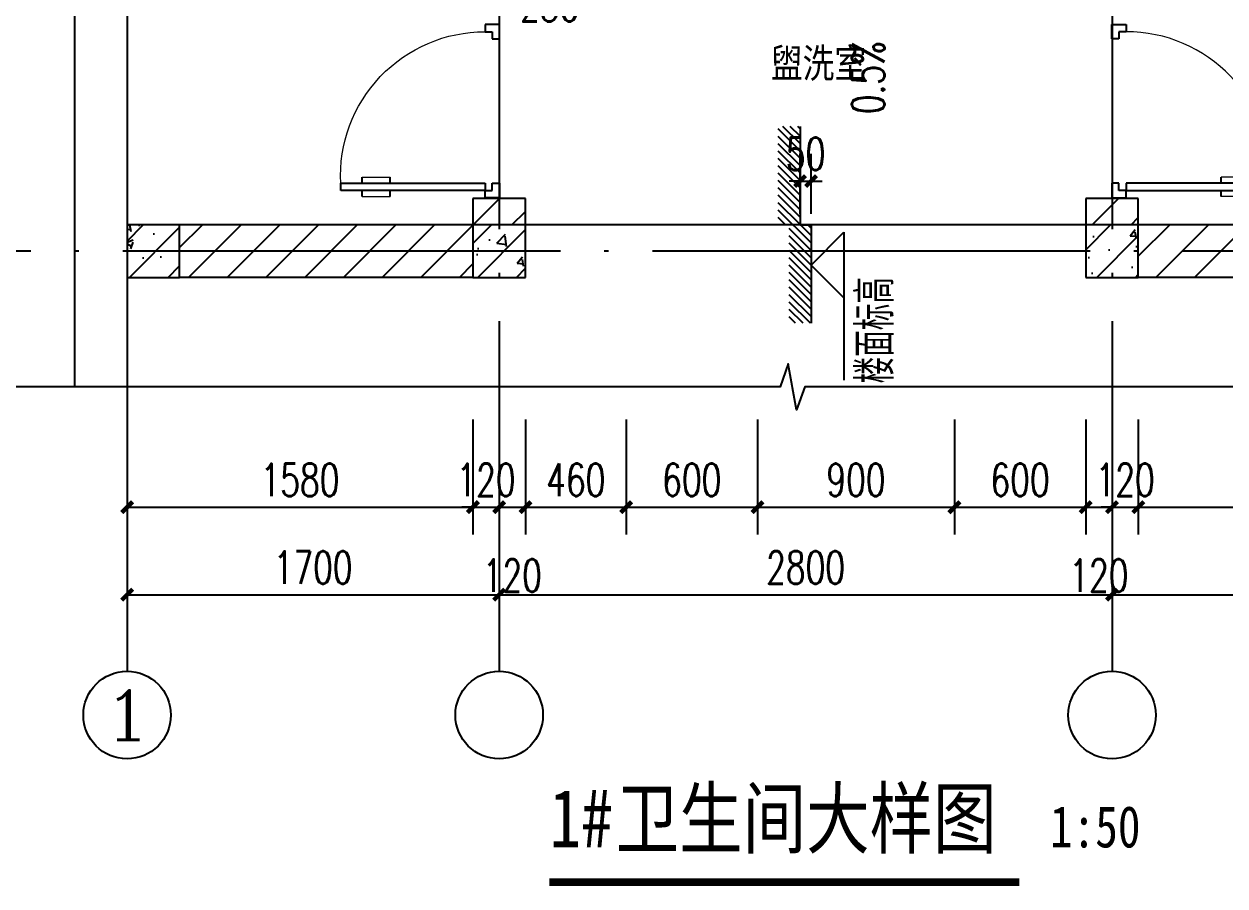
# Model space of a CAD drawing. Extents: x 14204718 to 16986381, y -1556765 to -15898.
# Drawn here: x 14931303 to 14936790, y -927865 to -923927 of the extents above; entities that cross this region are included whole.
import ezdxf
from ezdxf.enums import TextEntityAlignment as Align

# ---------------------------------------------------------------- set-up
doc = ezdxf.new("R2010")
doc.units = 0
doc.header["$LTSCALE"] = 1000
doc.header["$MEASUREMENT"] = 0
doc.linetypes.add('DOTE', pattern=[2.42, 2, -0.2, 0.02, -0.2])
for name, color, linetype in [('AXIS', 3, 'Continuous'), ('AXIS_TEXT', 7, 'Continuous'), ('COLUMN', 2, 'Continuous'), ('DIM_ELEV', 3, 'Continuous'), ('DIM_SYMB', 3, 'Continuous'), ('DOTE', 8, 'DOTE'), ('PUB_DIM', 3, 'Continuous'), ('PUB_HATCH', 8, 'Continuous'), ('PUB_TEXT', 7, 'Continuous'), ('TWT_DIM', 3, 'Continuous'), ('WALL', 9, 'Continuous'), ('WALL-PARAPET', 6, 'Continuous'), ('WINDOW', 4, 'Continuous'), ('填充', 251, 'Continuous'), ('看线', 149, 'Continuous')]:
    doc.layers.add(name, color=color, linetype=linetype)
doc.styles.add('_TCH_AXIS', font='COMPLEX', dxfattribs={"bigfont": 'GBCBIG'})
doc.styles.add('_TCH_DIM', font='SIMPLEX', dxfattribs={"bigfont": 'GBCBIG'})
doc.styles.add('_TCH_DIM_T3', font='SIMPLEX', dxfattribs={"width": 0.705882, "bigfont": 'GBCBIG'})
doc.styles.add('COMPLEX', font='COMPLEX')
doc.styles.add('YAYA', font='', dxfattribs={"width": 0.8, "height": 1})
doc.styles.get('YAYA').set_extended_font_data('SimSun')
doc.dimstyles.new('_TCH_ARCH&&50', dxfattribs={"dimtxt": 148.75, "dimasz": 50, "dimexe": 125, "dimexo": 150, "dimgap": 50, "dimtad": 1, "dimdec": 0, "dimzin": 0, "dimdsep": 46, "dimtxsty": '_TCH_DIM_T3', "dimblk": 'ARCHTICK', "dimcen": 0.09, "dimclrt": 7, "dimazin": 2, "dimtfac": 1, "dimtdec": 0, "dimtix": 1, "dimtmove": 2, "dimatfit": 3, "dimfxl": 0, "dimtolj": 1, "dimtzin": 0, "dimarcsym": 0})
doc.dimstyles.new('_TWT_ARCH&&50', dxfattribs={"dimtxt": 148.75, "dimasz": 50, "dimexe": 125, "dimexo": 150, "dimgap": 50, "dimtad": 1, "dimdec": 0, "dimzin": 0, "dimdsep": 46, "dimtxsty": '_TCH_DIM_T3', "dimblk": 'ARCHTICK', "dimcen": 0.09, "dimclrt": 7, "dimazin": 2, "dimtfac": 1, "dimtdec": 0, "dimtix": 1, "dimtmove": 2, "dimatfit": 3, "dimfxl": 0, "dimtolj": 1, "dimtzin": 0, "dimarcsym": 0})
pattern_1 = [(45, (0, 89.76), (-88.388383, 88.388383), [])]
pattern_2 = [(45, (0, 0), (-88.3883476, 88.3883476), []), (50, (0, 0), (358.6300913, -31.3760675), [37.5, -412.5]), (355, (0, 0), (-69.375667, 376.096067), [30, -330]), (100.4514, (29.9, -2.6), (289.254691, 344.719771), [31.870095, -350.571056]), (46.1842, (0, 100), (533.620524, -82.759507), [56.25, -618.75]), (96.6356, (44.47, 93.1), (467.331353, 487.058935), [47.805144, -525.8565]), (351.1842, (0, 100), (467.330973, 487.0593), [45, -495]), (21, (50, 75), (298.453526, -201.3094453), [37.5, -412.5]), (326, (50, 75), (121.657666, 362.5750225), [30, -330]), (71.4514, (74.87, 58.22), (420.111314, 161.265248), [31.870095, -350.571056]), (37.5, (0, 0), (6.0799277, 166.4469269), [0, -326, 0, -335, 0, -331.25]), (7.5, (0, 0), (131.5347687, 197.205856), [0, -191, 0, -318.5, 0, -126.25]), (327.5, (-111.5, 0), (266.9112181, -11.2774359), [0, -125, 0, -390, 0, -517.5]), (317.5, (-161.5, 0), (291.5930847, 50.052491), [0, -162.5, 0, -259, 0, -367.5])]

# ---------------------------------------------------------------- blocks, each defined once
blk = doc.blocks.new('A$C687E1119')
at = {"layer": '填充', "color": 148}
for p, q in [((100, 1778), (122, 1800)), ((100, 1710), (190, 1800)), ((100, 1643), (257, 1800)), ((100, 1576), (300, 1776)), ((100, 1508), (300, 1708)), ((100, 1441), (300, 1641)), ((100, 1374), (300, 1574)), ((100, 1306), (300, 1506)), ((100, 1239), (300, 1439)), ((100, 1172), (300, 1372)), ((100, 1104), (300, 1304)), ((100, 1037), (300, 1237)), ((100, 970), (300, 1170)), ((100, 902), (300, 1102)), ((0, 735), (300, 1035)), ((0, 870), (30, 900)), ((0, 802), (98, 900)), ((233, 900), (300, 967)), ((0, 667), (200, 867)), ((0, 600), (200, 800)), ((0, 533), (200, 733)), ((0, 465), (200, 665)), ((0, 398), (200, 598)), ((0, 331), (200, 531)), ((0, 263), (200, 463)), ((0, 196), (200, 396)), ((0, 129), (200, 329)), ((0, 61), (200, 261)), ((6, 0), (200, 194)), ((73, 0), (200, 127)), ((141, 0), (200, 59))]:
    blk.add_line(p, q, dxfattribs=at)
at = {"layer": '看线', "color": 104}
blk.add_lwpolyline([(100, 1800), (100, 900), (0, 900), (0, 0)], dxfattribs=at)
blk = doc.blocks.new('$DorLib2D$00000009')
for p, q in [((0.4129, 0.9053), (0.4129, 0.0807)), ((0.4541, 0.9053), (0.4129, 0.9053)), ((0.4541, 0.0807), (0.4541, 0.9053)), ((0.4129, 0.7822), (0.378, 0.7822)), ((0.489, 0.7822), (0.4541, 0.7822)), ((0.4129, 0.6235), (0.378, 0.6235)), ((0.489, 0.6235), (0.4541, 0.6235)), ((-0.4941, 0.0807), (-0.4529, 0.0807)), ((-0.4941, -0.0018), (-0.4941, 0.0807)), ((-0.4529, 0.0807), (-0.4529, 0.0395)), ((0.4129, 0.0807), (0.4541, 0.0807)), ((0.4953, 0.0807), (0.4541, 0.0807)), ((0.4541, 0.0807), (0.4541, 0.0395)), ((0.4953, -0.0018), (0.4953, 0.0807)), ((-0.4529, 0.0395), (-0.4117, 0.0395)), ((-0.4117, 0.0395), (-0.4117, -0.0018)), ((0.4541, 0.0395), (0.4129, 0.0395)), ((0.4129, 0.0395), (0.4129, -0.0018)), ((-0.4941, -0.0018), (-0.4941, -0.0018)), ((-0.4117, -0.0018), (-0.4941, -0.0018)), ((0.4129, -0.0018), (0.4953, -0.0018)), ((0.4953, -0.0018), (0.4953, -0.0018))]:
    blk.add_line(p, q)
at = {"lineweight": 13}
for p, q in [((0.378, 0.7822), (0.378, 0.6235)), ((0.489, 0.7822), (0.489, 0.6235))]:
    blk.add_line(p, q, dxfattribs=at)
blk.add_arc((0.3716, 0.0817), 0.8246, 87.13397, 180.07167, dxfattribs=at)
blk = doc.blocks.new('_ArchTick')
at = {"color": 0, "linetype": 'ByBlock', "const_width": 0.4}
blk.add_lwpolyline([(-0.5, -0.5), (0.5, 0.5)], dxfattribs=at)
blk = doc.blocks.new('*D366')
at = {"layer": 'AXIS', "color": 0, "lineweight": -2}
for p, q in [((14936274.3, -925734.4), (14936274.3, -926659.4)), ((14937974.3, -925734.4), (14937974.3, -926659.4)), ((14936274.3, -926534.4), (14937974.3, -926534.4))]:
    blk.add_line(p, q, dxfattribs=at)
at = {"layer": 'Defpoints', "color": 0}
for p in [(14936274.3, -925584.4), (14937974.3, -925584.4), (14937974.3, -926534.4)]:
    blk.add_point(p, dxfattribs=at)
at = {"layer": 'AXIS', "color": 0, "lineweight": -2, "xscale": 50, "yscale": 50, "zscale": 50, "rotation": 180}
blk.add_blockref('_ArchTick', (14936274.3, -926534.4), dxfattribs=at)
at = {"layer": 'AXIS', "color": 0, "lineweight": -2, "xscale": 50, "yscale": 50, "zscale": 50}
blk.add_blockref('_ArchTick', (14937974.3, -926534.4), dxfattribs=at)
at = {"layer": 'AXIS', "color": 7, "insert": (14937124.3, -926410), "char_height": 148.75, "attachment_point": 5, "style": '_TCH_DIM_T3'}
blk.add_mtext('\\A1;1700', dxfattribs=at)
blk = doc.blocks.new('*D367')
at = {"layer": 'AXIS', "color": 0, "lineweight": -2}
for p, q in [((14933474.3, -925734.4), (14933474.3, -926659.4)), ((14936274.3, -925734.4), (14936274.3, -926659.4)), ((14933474.3, -926534.4), (14936274.3, -926534.4))]:
    blk.add_line(p, q, dxfattribs=at)
at = {"layer": 'Defpoints', "color": 0}
for p in [(14933474.3, -925584.4), (14936274.3, -925584.4), (14936274.3, -926534.4)]:
    blk.add_point(p, dxfattribs=at)
at = {"layer": 'AXIS', "color": 0, "lineweight": -2, "xscale": 50, "yscale": 50, "zscale": 50, "rotation": 180}
blk.add_blockref('_ArchTick', (14933474.3, -926534.4), dxfattribs=at)
at = {"layer": 'AXIS', "color": 0, "lineweight": -2, "xscale": 50, "yscale": 50, "zscale": 50}
blk.add_blockref('_ArchTick', (14936274.3, -926534.4), dxfattribs=at)
at = {"layer": 'AXIS', "color": 7, "insert": (14934874.3, -926410), "char_height": 148.75, "attachment_point": 5, "style": '_TCH_DIM_T3'}
blk.add_mtext('\\A1;2800', dxfattribs=at)
blk = doc.blocks.new('*D368')
at = {"layer": 'AXIS', "color": 0, "lineweight": -2}
for p, q in [((14931774.3, -925734.4), (14931774.3, -926659.4)), ((14933474.3, -925734.4), (14933474.3, -926659.4)), ((14931774.3, -926534.4), (14933474.3, -926534.4))]:
    blk.add_line(p, q, dxfattribs=at)
at = {"layer": 'Defpoints', "color": 0}
for p in [(14931774.3, -925584.4), (14933474.3, -925584.4), (14933474.3, -926534.4)]:
    blk.add_point(p, dxfattribs=at)
at = {"layer": 'AXIS', "color": 0, "lineweight": -2, "xscale": 50, "yscale": 50, "zscale": 50, "rotation": 180}
blk.add_blockref('_ArchTick', (14931774.3, -926534.4), dxfattribs=at)
at = {"layer": 'AXIS', "color": 0, "lineweight": -2, "xscale": 50, "yscale": 50, "zscale": 50}
blk.add_blockref('_ArchTick', (14933474.3, -926534.4), dxfattribs=at)
at = {"layer": 'AXIS', "color": 7, "insert": (14932624.3, -926410), "char_height": 148.75, "attachment_point": 5, "style": '_TCH_DIM_T3'}
blk.add_mtext('\\A1;1700', dxfattribs=at)
blk = doc.blocks.new('*D370')
at = {"layer": 'AXIS', "color": 0, "lineweight": -2}
for p, q in [((14936394.3, -925734.4), (14936394.3, -926259.4)), ((14937854.3, -925734.4), (14937854.3, -926259.4)), ((14936394.3, -926134.4), (14937854.3, -926134.4))]:
    blk.add_line(p, q, dxfattribs=at)
at = {"layer": 'Defpoints', "color": 0}
for p in [(14936394.3, -925584.4), (14937854.3, -925584.4), (14937854.3, -926134.4)]:
    blk.add_point(p, dxfattribs=at)
at = {"layer": 'AXIS', "color": 0, "lineweight": -2, "xscale": 50, "yscale": 50, "zscale": 50, "rotation": 180}
blk.add_blockref('_ArchTick', (14936394.3, -926134.4), dxfattribs=at)
at = {"layer": 'AXIS', "color": 0, "lineweight": -2, "xscale": 50, "yscale": 50, "zscale": 50}
blk.add_blockref('_ArchTick', (14937854.3, -926134.4), dxfattribs=at)
at = {"layer": 'AXIS', "color": 7, "insert": (14937124.3, -926010), "char_height": 148.75, "attachment_point": 5, "style": '_TCH_DIM_T3'}
blk.add_mtext('\\A1;1460', dxfattribs=at)
blk = doc.blocks.new('*D371')
at = {"layer": 'AXIS', "color": 0, "lineweight": -2}
for p, q in [((14936274.3, -925734.4), (14936274.3, -926259.4)), ((14936394.3, -925734.4), (14936394.3, -926259.4)), ((14936274.3, -926134.4), (14936224.3, -926134.4)), ((14936274.3, -926134.4), (14936394.3, -926134.4)), ((14936394.3, -926134.4), (14936444.3, -926134.4))]:
    blk.add_line(p, q, dxfattribs=at)
at = {"layer": 'Defpoints', "color": 0}
for p in [(14936274.3, -925584.4), (14936394.3, -925584.4), (14936394.3, -926134.4)]:
    blk.add_point(p, dxfattribs=at)
at = {"layer": 'AXIS', "color": 0, "lineweight": -2, "xscale": 50, "yscale": 50, "zscale": 50}
blk.add_blockref('_ArchTick', (14936274.3, -926134.4), dxfattribs=at)
at = {"layer": 'AXIS', "color": 0, "lineweight": -2, "xscale": 50, "yscale": 50, "zscale": 50, "rotation": 180}
blk.add_blockref('_ArchTick', (14936394.3, -926134.4), dxfattribs=at)
at = {"layer": 'AXIS', "color": 7, "insert": (14936334.3, -926010), "char_height": 148.75, "attachment_point": 5, "style": '_TCH_DIM_T3'}
blk.add_mtext('\\A1;120', dxfattribs=at)
blk = doc.blocks.new('*D372')
at = {"layer": 'AXIS', "color": 0, "lineweight": -2}
for p, q in [((14936154.3, -925734.4), (14936154.3, -926259.4)), ((14936274.3, -925734.4), (14936274.3, -926259.4)), ((14936154.3, -926134.4), (14936274.3, -926134.4))]:
    blk.add_line(p, q, dxfattribs=at)
at = {"layer": 'Defpoints', "color": 0}
for p in [(14936154.3, -925584.4), (14936274.3, -925584.4), (14936274.3, -926134.4)]:
    blk.add_point(p, dxfattribs=at)
at = {"layer": 'AXIS', "color": 0, "lineweight": -2, "xscale": 50, "yscale": 50, "zscale": 50, "rotation": 180}
blk.add_blockref('_ArchTick', (14936154.3, -926134.4), dxfattribs=at)
at = {"layer": 'AXIS', "color": 0, "lineweight": -2, "xscale": 50, "yscale": 50, "zscale": 50}
blk.add_blockref('_ArchTick', (14936274.3, -926134.4), dxfattribs=at)
at = {"layer": 'AXIS', "color": 7, "insert": (14936214.3, -926446.9), "char_height": 148.75, "attachment_point": 5, "style": '_TCH_DIM_T3'}
blk.add_mtext('\\A1;120', dxfattribs=at)
blk = doc.blocks.new('*D373')
at = {"layer": 'AXIS', "color": 0, "lineweight": -2}
for p, q in [((14935554.3, -925734.4), (14935554.3, -926259.4)), ((14936154.3, -925734.4), (14936154.3, -926259.4)), ((14935554.3, -926134.4), (14936154.3, -926134.4))]:
    blk.add_line(p, q, dxfattribs=at)
at = {"layer": 'Defpoints', "color": 0}
for p in [(14935554.3, -925584.4), (14936154.3, -925584.4), (14936154.3, -926134.4)]:
    blk.add_point(p, dxfattribs=at)
at = {"layer": 'AXIS', "color": 0, "lineweight": -2, "xscale": 50, "yscale": 50, "zscale": 50, "rotation": 180}
blk.add_blockref('_ArchTick', (14935554.3, -926134.4), dxfattribs=at)
at = {"layer": 'AXIS', "color": 0, "lineweight": -2, "xscale": 50, "yscale": 50, "zscale": 50}
blk.add_blockref('_ArchTick', (14936154.3, -926134.4), dxfattribs=at)
at = {"layer": 'AXIS', "color": 7, "insert": (14935854.3, -926010), "char_height": 148.75, "attachment_point": 5, "style": '_TCH_DIM_T3'}
blk.add_mtext('\\A1;600', dxfattribs=at)
blk = doc.blocks.new('*D374')
at = {"layer": 'AXIS', "color": 0, "lineweight": -2}
for p, q in [((14934654.3, -925734.4), (14934654.3, -926259.4)), ((14935554.3, -925734.4), (14935554.3, -926259.4)), ((14934654.3, -926134.4), (14935554.3, -926134.4))]:
    blk.add_line(p, q, dxfattribs=at)
at = {"layer": 'Defpoints', "color": 0}
for p in [(14934654.3, -925584.4), (14935554.3, -925584.4), (14935554.3, -926134.4)]:
    blk.add_point(p, dxfattribs=at)
at = {"layer": 'AXIS', "color": 0, "lineweight": -2, "xscale": 50, "yscale": 50, "zscale": 50, "rotation": 180}
blk.add_blockref('_ArchTick', (14934654.3, -926134.4), dxfattribs=at)
at = {"layer": 'AXIS', "color": 0, "lineweight": -2, "xscale": 50, "yscale": 50, "zscale": 50}
blk.add_blockref('_ArchTick', (14935554.3, -926134.4), dxfattribs=at)
at = {"layer": 'AXIS', "color": 7, "insert": (14935104.3, -926010), "char_height": 148.75, "attachment_point": 5, "style": '_TCH_DIM_T3'}
blk.add_mtext('\\A1;900', dxfattribs=at)
blk = doc.blocks.new('*D375')
at = {"layer": 'AXIS', "color": 0, "lineweight": -2}
for p, q in [((14934054.3, -925734.4), (14934054.3, -926259.4)), ((14934654.3, -925734.4), (14934654.3, -926259.4)), ((14934054.3, -926134.4), (14934654.3, -926134.4))]:
    blk.add_line(p, q, dxfattribs=at)
at = {"layer": 'Defpoints', "color": 0}
for p in [(14934054.3, -925584.4), (14934654.3, -925584.4), (14934654.3, -926134.4)]:
    blk.add_point(p, dxfattribs=at)
at = {"layer": 'AXIS', "color": 0, "lineweight": -2, "xscale": 50, "yscale": 50, "zscale": 50, "rotation": 180}
blk.add_blockref('_ArchTick', (14934054.3, -926134.4), dxfattribs=at)
at = {"layer": 'AXIS', "color": 0, "lineweight": -2, "xscale": 50, "yscale": 50, "zscale": 50}
blk.add_blockref('_ArchTick', (14934654.3, -926134.4), dxfattribs=at)
at = {"layer": 'AXIS', "color": 7, "insert": (14934354.3, -926010), "char_height": 148.75, "attachment_point": 5, "style": '_TCH_DIM_T3'}
blk.add_mtext('\\A1;600', dxfattribs=at)
blk = doc.blocks.new('*D376')
at = {"layer": 'AXIS', "color": 0, "lineweight": -2}
for p, q in [((14933594.3, -925734.4), (14933594.3, -926259.4)), ((14934054.3, -925734.4), (14934054.3, -926259.4)), ((14933594.3, -926134.4), (14934054.3, -926134.4))]:
    blk.add_line(p, q, dxfattribs=at)
at = {"layer": 'Defpoints', "color": 0}
for p in [(14933594.3, -925584.4), (14934054.3, -925584.4), (14934054.3, -926134.4)]:
    blk.add_point(p, dxfattribs=at)
at = {"layer": 'AXIS', "color": 0, "lineweight": -2, "xscale": 50, "yscale": 50, "zscale": 50, "rotation": 180}
blk.add_blockref('_ArchTick', (14933594.3, -926134.4), dxfattribs=at)
at = {"layer": 'AXIS', "color": 0, "lineweight": -2, "xscale": 50, "yscale": 50, "zscale": 50}
blk.add_blockref('_ArchTick', (14934054.3, -926134.4), dxfattribs=at)
at = {"layer": 'AXIS', "color": 7, "insert": (14933824.3, -926010), "char_height": 148.75, "attachment_point": 5, "style": '_TCH_DIM_T3'}
blk.add_mtext('\\A1;460', dxfattribs=at)
blk = doc.blocks.new('*D377')
at = {"layer": 'AXIS', "color": 0, "lineweight": -2}
for p, q in [((14933474.3, -925734.4), (14933474.3, -926259.4)), ((14933594.3, -925734.4), (14933594.3, -926259.4)), ((14933474.3, -926134.4), (14933594.3, -926134.4))]:
    blk.add_line(p, q, dxfattribs=at)
at = {"layer": 'Defpoints', "color": 0}
for p in [(14933474.3, -925584.4), (14933594.3, -925584.4), (14933594.3, -926134.4)]:
    blk.add_point(p, dxfattribs=at)
at = {"layer": 'AXIS', "color": 0, "lineweight": -2, "xscale": 50, "yscale": 50, "zscale": 50, "rotation": 180}
blk.add_blockref('_ArchTick', (14933474.3, -926134.4), dxfattribs=at)
at = {"layer": 'AXIS', "color": 0, "lineweight": -2, "xscale": 50, "yscale": 50, "zscale": 50}
blk.add_blockref('_ArchTick', (14933594.3, -926134.4), dxfattribs=at)
at = {"layer": 'AXIS', "color": 7, "insert": (14933534.3, -926446.9), "char_height": 148.75, "attachment_point": 5, "style": '_TCH_DIM_T3'}
blk.add_mtext('\\A1;120', dxfattribs=at)
blk = doc.blocks.new('*D378')
at = {"layer": 'AXIS', "color": 0, "lineweight": -2}
for p, q in [((14933354.3, -925734.4), (14933354.3, -926259.4)), ((14933474.3, -925734.4), (14933474.3, -926259.4)), ((14933354.3, -926134.4), (14933304.3, -926134.4)), ((14933354.3, -926134.4), (14933474.3, -926134.4)), ((14933474.3, -926134.4), (14933524.3, -926134.4))]:
    blk.add_line(p, q, dxfattribs=at)
at = {"layer": 'Defpoints', "color": 0}
for p in [(14933354.3, -925584.4), (14933474.3, -925584.4), (14933474.3, -926134.4)]:
    blk.add_point(p, dxfattribs=at)
at = {"layer": 'AXIS', "color": 0, "lineweight": -2, "xscale": 50, "yscale": 50, "zscale": 50}
blk.add_blockref('_ArchTick', (14933354.3, -926134.4), dxfattribs=at)
at = {"layer": 'AXIS', "color": 0, "lineweight": -2, "xscale": 50, "yscale": 50, "zscale": 50, "rotation": 180}
blk.add_blockref('_ArchTick', (14933474.3, -926134.4), dxfattribs=at)
at = {"layer": 'AXIS', "color": 7, "insert": (14933414.3, -926010), "char_height": 148.75, "attachment_point": 5, "style": '_TCH_DIM_T3'}
blk.add_mtext('\\A1;120', dxfattribs=at)
blk = doc.blocks.new('*D379')
at = {"layer": 'AXIS', "color": 0, "lineweight": -2}
for p, q in [((14931774.3, -925734.4), (14931774.3, -926259.4)), ((14933354.3, -925734.4), (14933354.3, -926259.4)), ((14931774.3, -926134.4), (14933354.3, -926134.4))]:
    blk.add_line(p, q, dxfattribs=at)
at = {"layer": 'Defpoints', "color": 0}
for p in [(14931774.3, -925584.4), (14933354.3, -925584.4), (14933354.3, -926134.4)]:
    blk.add_point(p, dxfattribs=at)
at = {"layer": 'AXIS', "color": 0, "lineweight": -2, "xscale": 50, "yscale": 50, "zscale": 50, "rotation": 180}
blk.add_blockref('_ArchTick', (14931774.3, -926134.4), dxfattribs=at)
at = {"layer": 'AXIS', "color": 0, "lineweight": -2, "xscale": 50, "yscale": 50, "zscale": 50}
blk.add_blockref('_ArchTick', (14933354.3, -926134.4), dxfattribs=at)
at = {"layer": 'AXIS', "color": 7, "insert": (14932564.3, -926010), "char_height": 148.75, "attachment_point": 5, "style": '_TCH_DIM_T3'}
blk.add_mtext('\\A1;1580', dxfattribs=at)
blk = doc.blocks.new('*D410')
at = {"layer": 'Defpoints', "color": 0}
for p in [(14934899.3, -924644.4), (14934849.3, -924944.4), (14934899.3, -924944.4)]:
    blk.add_point(p, dxfattribs=at)
at = {"layer": 'PUB_DIM', "color": 0, "lineweight": -2}
for p, q in [((14934849.3, -924794.4), (14934849.3, -924519.4)), ((14934899.3, -924794.4), (14934899.3, -924519.4)), ((14934849.3, -924644.4), (14934799.3, -924644.4)), ((14934849.3, -924644.4), (14934899.3, -924644.4)), ((14934899.3, -924644.4), (14934949.3, -924644.4))]:
    blk.add_line(p, q, dxfattribs=at)
at = {"layer": 'PUB_DIM', "color": 0, "lineweight": -2, "xscale": 50, "yscale": 50, "zscale": 50}
blk.add_blockref('_ArchTick', (14934849.3, -924644.4), dxfattribs=at)
at = {"layer": 'PUB_DIM', "color": 0, "lineweight": -2, "xscale": 50, "yscale": 50, "zscale": 50, "rotation": 180}
blk.add_blockref('_ArchTick', (14934899.3, -924644.4), dxfattribs=at)
at = {"layer": 'PUB_DIM', "color": 7, "insert": (14934874.3, -924520), "char_height": 148.75, "attachment_point": 5, "style": '_TCH_DIM_T3'}
blk.add_mtext('\\A1;50', dxfattribs=at)
blk = doc.blocks.new('*D415')
at = {"layer": 'Defpoints', "color": 0}
for p in [(14933594.3, -923262.4), (14933824.3, -923262.4), (14933824.3, -923703.6)]:
    blk.add_point(p, dxfattribs=at)
at = {"layer": 'TWT_DIM', "color": 0, "lineweight": -2}
for p, q in [((14933594.3, -923412.4), (14933594.3, -923828.6)), ((14933824.3, -923412.4), (14933824.3, -923828.6)), ((14933594.3, -923703.6), (14933824.3, -923703.6))]:
    blk.add_line(p, q, dxfattribs=at)
at = {"layer": 'TWT_DIM', "color": 0, "lineweight": -2, "xscale": 50, "yscale": 50, "zscale": 50, "rotation": 180}
blk.add_blockref('_ArchTick', (14933594.3, -923703.6), dxfattribs=at)
at = {"layer": 'TWT_DIM', "color": 0, "lineweight": -2, "xscale": 50, "yscale": 50, "zscale": 50}
blk.add_blockref('_ArchTick', (14933824.3, -923703.6), dxfattribs=at)
at = {"layer": 'TWT_DIM', "color": 7, "insert": (14933705.5, -923841.1), "char_height": 148.75, "attachment_point": 5, "style": '_TCH_DIM_T3'}
blk.add_mtext('\\A1;230', dxfattribs=at)
blk = doc.blocks.new('_AXISO')
blk.add_circle((0, 0), 0.5)
at = {"layer": 'AXIS_TEXT', "style": 'COMPLEX', "width": 1.041667}
blk.add_attdef('A', text='', height=0.56, dxfattribs=at).set_placement((-0.25, -0.28), (0.25, -0.28), align=Align.FIT)

msp = doc.modelspace()

# ---------------------------------------------------------------- hatches: boundary and pattern name
at = {"layer": 'PUB_HATCH'}
h = msp.add_hatch(dxfattribs=at)
h.set_pattern_fill('普通砖', color=256, scale=50, style=0)
h.set_pattern_definition(pattern_1)
h.paths.add_polyline_path([(14933354.3, -924844.4), (14933594.3, -924844.4), (14933594.3, -924724.4), (14933354.3, -924724.4)])
h = msp.add_hatch(dxfattribs=at)
h.set_pattern_fill('普通砖', color=256, scale=50, style=0)
h.set_pattern_definition(pattern_1)
h.paths.add_polyline_path([(14936154.3, -924844.4), (14936394.3, -924844.4), (14936394.3, -924724.4), (14936154.3, -924724.4)])
h = msp.add_hatch(dxfattribs=at)
h.set_pattern_fill('钢筋混凝土', color=256, scale=50, style=0)
h.set_pattern_definition(pattern_2)
h.paths.add_polyline_path([(14931774.3, -924844.4), (14931774.3, -925084.4), (14932014.3, -925084.4), (14932014.3, -924844.4)])
h = msp.add_hatch(dxfattribs=at)
h.set_pattern_fill('普通砖', color=256, scale=50, style=0)
h.set_pattern_definition(pattern_1)
h.paths.add_polyline_path([(14932014.3, -924844.4), (14932014.3, -925084.4), (14933354.3, -925084.4), (14933354.3, -924844.4)])
h = msp.add_hatch(dxfattribs=at)
h.set_pattern_fill('钢筋混凝土', color=256, scale=50, style=0)
h.set_pattern_definition(pattern_2)
h.paths.add_polyline_path([(14933354.3, -924844.4), (14933354.3, -925084.4), (14933594.3, -925084.4), (14933594.3, -924844.4)])
h = msp.add_hatch(dxfattribs=at)
h.set_pattern_fill('钢筋混凝土', color=256, scale=50, style=0)
h.set_pattern_definition(pattern_2)
h.paths.add_polyline_path([(14936154.3, -924844.4), (14936154.3, -925084.4), (14936394.3, -925084.4), (14936394.3, -924844.4)])
h = msp.add_hatch(dxfattribs=at)
h.set_pattern_fill('普通砖', color=256, scale=50, style=0)
h.set_pattern_definition(pattern_1)
h.paths.add_polyline_path([(14936394.3, -924844.4), (14936394.3, -925084.4), (14937854.3, -925084.4), (14937854.3, -924844.4)])

# ---------------------------------------------------------------- linework, layer by layer
at = {"layer": 'AXIS'}
for p, q in [((14931774.3, -925584.4), (14931774.3, -926884.4)), ((14933474.3, -925584.4), (14933474.3, -926884.4)), ((14936274.3, -925584.4), (14936274.3, -926884.4))]:
    msp.add_line(p, q, dxfattribs=at)
at = {"layer": 'COLUMN'}
for p, q in [((14931774.3, -924844.4), (14931774.3, -925084.4)), ((14932014.3, -924844.4), (14931774.3, -924844.4)), ((14932014.3, -925084.4), (14932014.3, -924844.4)), ((14933354.3, -924844.4), (14933354.3, -925084.4)), ((14933594.3, -924844.4), (14933354.3, -924844.4)), ((14933594.3, -925084.4), (14933594.3, -924844.4)), ((14936154.3, -924844.4), (14936154.3, -925084.4)), ((14936394.3, -924844.4), (14936154.3, -924844.4)), ((14936394.3, -925084.4), (14936394.3, -924844.4)), ((14931774.3, -925084.4), (14932014.3, -925084.4)), ((14933354.3, -925084.4), (14933594.3, -925084.4)), ((14936154.3, -925084.4), (14936394.3, -925084.4))]:
    msp.add_line(p, q, dxfattribs=at)
at = {"layer": 'DIM_ELEV'}
for p, q in [((14934899.3, -925028), (14935049.3, -924878)), ((14935049.3, -924878), (14935049.3, -925553.8)), ((14934899.3, -925028), (14935049.3, -925178))]:
    msp.add_line(p, q, dxfattribs=at)
at = {"layer": 'DIM_SYMB'}
msp.add_lwpolyline([(14935286.9, -924468.8, 0, 0, 0), (14935286.9, -924018.8, 40, 0, 0), (14935286.9, -923868.8, 0, 0, 0)], format="xyseb", dxfattribs=at)
msp.add_lwpolyline([(14938594.3, -925584.4), (14934870.6, -925584.4), (14934832.3, -925689.4), (14934795.3, -925479.4), (14934758.1, -925584.4), (14931034.3, -925584.4)], dxfattribs=at)
at = {"layer": 'DIM_SYMB', "const_width": 35}
msp.add_lwpolyline([(14933704.1, -927847.9), (14935851.1, -927847.9)], dxfattribs=at)
at = {"layer": 'DOTE'}
for p, q in [((14931774.3, -919124.4, 400), (14931774.3, -925584.4, 400)), ((14933474.3, -922864.4, 400), (14933474.3, -925584.4, 400)), ((14936274.3, -922864.4, 400), (14936274.3, -925584.4, 400)), ((14938594.3, -924964.4, 400), (14931034.3, -924964.4, 400))]:
    msp.add_line(p, q, dxfattribs=at)
at = {"layer": 'WALL'}
for p, q in [((14933594.3, -924724.4), (14933354.3, -924724.4)), ((14933354.3, -924724.4), (14933354.3, -924844.4)), ((14933594.3, -924844.4), (14933594.3, -924724.4)), ((14936394.3, -924724.4), (14936154.3, -924724.4)), ((14936154.3, -924724.4), (14936154.3, -924844.4)), ((14936394.3, -924844.4), (14936394.3, -924724.4)), ((14933354.3, -924844.4), (14932014.3, -924844.4)), ((14937854.3, -924844.4), (14936394.3, -924844.4)), ((14933354.3, -925084.4), (14932014.3, -925084.4)), ((14937854.3, -925084.4), (14936394.3, -925084.4))]:
    msp.add_line(p, q, dxfattribs=at)
at = {"layer": 'WALL-PARAPET'}
for p, q in [((14931534.3, -919624.4), (14931534.3, -924964.4)), ((14931774.3, -919864.4), (14931774.3, -924844.4)), ((14931534.3, -924964.4), (14931534.3, -925584.4)), ((14931774.3, -925084.4), (14931774.3, -925584.4)), ((14931774.3, -925584.4), (14931534.3, -925584.4))]:
    msp.add_line(p, q, dxfattribs=at)
at = {"layer": 'WINDOW'}
msp.add_line((14936154.3, -924844.4, 400), (14933594.3, -924844.4, 400), dxfattribs=at)

# ---------------------------------------------------------------- block references
at = {"extrusion": (0, 0, -1), "xscale": 0.5, "yscale": 0.5, "zscale": -0.5}
msp.add_blockref('A$C687E1119', (-14934899.3, -925294.4, -400), dxfattribs=at)
at = {"layer": 'AXIS'}
ref = msp.add_blockref('_AXISO', (14931774.3, -927084.4), dxfattribs=dict(at, xscale=400, yscale=400, zscale=400))
ref.add_attrib('A', '1', dxfattribs={"layer": 'AXIS_TEXT', "ltscale": 0.5, "height": 226.3, "style": '_TCH_AXIS', "width": 2.333333}).set_placement((14931661.2, -927197.6), (14931887.4, -927197.6), align=Align.FIT)
at = {"layer": 'AXIS', "xscale": 400, "yscale": 400, "zscale": 400}
for p in [(14933474.3, -927084.4), (14936274.3, -927084.4)]:
    msp.add_blockref('_AXISO', p, dxfattribs=at)
at = {"layer": 'WINDOW', "xscale": 800, "zscale": 800, "rotation": 270}
for p, yscale in [((14933474.3, -924324.4), -800), ((14936274.3, -924324.4), 800)]:
    msp.add_blockref('$DorLib2D$00000009', p, dxfattribs=dict(at, yscale=yscale))

# ---------------------------------------------------------------- texts
at = {"layer": 'PUB_TEXT', "style": 'YAYA', "width": 0.8}
for s, height, p in [('盥洗室', 132.91, (14934715.7, -924172.2, 400)), ('卫生间大样图', 265.82, (14934006.6, -927689.3, 400)), ('1#', 265.82, (14933704.1, -927689.3, 400)), ('1:50', 189.87, (14935991.1, -927689.3, 400))]:
    msp.add_text(s, height=height, dxfattribs=at).set_placement(p)
at = {"layer": 'PUB_TEXT', "style": '_TCH_DIM', "width": 0.705882}
msp.add_text('0.5%%%', height=148.75, rotation=90, dxfattribs=at).set_placement((14935234.4, -924338.8))
at = {"layer": 'PUB_TEXT', "style": '_TCH_DIM'}
msp.add_text('楼面标高', height=168.79, rotation=90, dxfattribs=at).set_placement((14935276.8, -925568.8))

# ---------------------------------------------------------------- dimensions: what is measured, and where the dimension line sits
at = {"layer": 'AXIS'}
for p1, p2, distance, text, picture, middle in [((14931774.3, -925584.4), (14933474.3, -925584.4), -950, '1700', '*D368', (14932624.3, -926410)), ((14931774.3, -925584.4), (14933354.3, -925584.4), -550, '1580', '*D379', (14932564.3, -926010)), ((14933354.3, -925584.4), (14933474.3, -925584.4), -550, '120', '*D378', (14933414.3, -926010)), ((14933474.3, -925584.4), (14936274.3, -925584.4), -950, '2800', '*D367', (14934874.3, -926410)), ((14933594.3, -925584.4), (14934054.3, -925584.4), -550, '460', '*D376', (14933824.3, -926010)), ((14934054.3, -925584.4), (14934654.3, -925584.4), -550, '600', '*D375', (14934354.3, -926010)), ((14934654.3, -925584.4), (14935554.3, -925584.4), -550, '900', '*D374', (14935104.3, -926010)), ((14935554.3, -925584.4), (14936154.3, -925584.4), -550, '600', '*D373', (14935854.3, -926010)), ((14936274.3, -925584.4), (14936394.3, -925584.4), -550, '120', '*D371', (14936334.3, -926010)), ((14936274.3, -925584.4), (14937974.3, -925584.4), -950, '1700', '*D366', (14937124.3, -926410)), ((14936394.3, -925584.4), (14937854.3, -925584.4), -550, '1460', '*D370', (14937124.3, -926010))]:
    dim = msp.add_aligned_dim(p1=p1, p2=p2, distance=distance, text=text, dimstyle='_TCH_ARCH&&50', dxfattribs=at)
    dim.commit()
    dim.dimension.update_dxf_attribs({"geometry": picture, "text_midpoint": middle})
for base, p1, p2, picture, middle in [((14933594.3, -926134.4), (14933474.3, -925584.4), (14933594.3, -925584.4), '*D377', (14933534.3, -926446.9)), ((14936274.3, -926134.4), (14936154.3, -925584.4), (14936274.3, -925584.4), '*D372', (14936214.3, -926446.9))]:
    dim = msp.add_linear_dim(base=base, p1=p1, p2=p2, angle=360, text='120', dimstyle='_TCH_ARCH&&50', dxfattribs=at)
    dim.commit()
    dim.dimension.update_dxf_attribs({"geometry": picture, "text_midpoint": middle, "dimtype": 161})
at = {"layer": 'PUB_DIM'}
dim = msp.add_aligned_dim(p1=(14934849.3, -924944.4), p2=(14934899.3, -924944.4), distance=300, text='50', dimstyle='_TCH_ARCH&&50', dxfattribs=at)
dim.commit()
dim.dimension.update_dxf_attribs({"geometry": '*D410', "text_midpoint": (14934874.3, -924520)})
at = {"layer": 'TWT_DIM'}
dim = msp.add_linear_dim(base=(14933824.3, -923703.6), p1=(14933594.3, -923262.4), p2=(14933824.3, -923262.4), angle=0, text='230', dimstyle='_TWT_ARCH&&50', dxfattribs=at)
dim.commit()
dim.dimension.update_dxf_attribs({"geometry": '*D415', "text_midpoint": (14933705.5, -923841.1), "dimtype": 161})

doc.saveas('drawing.dxf')
